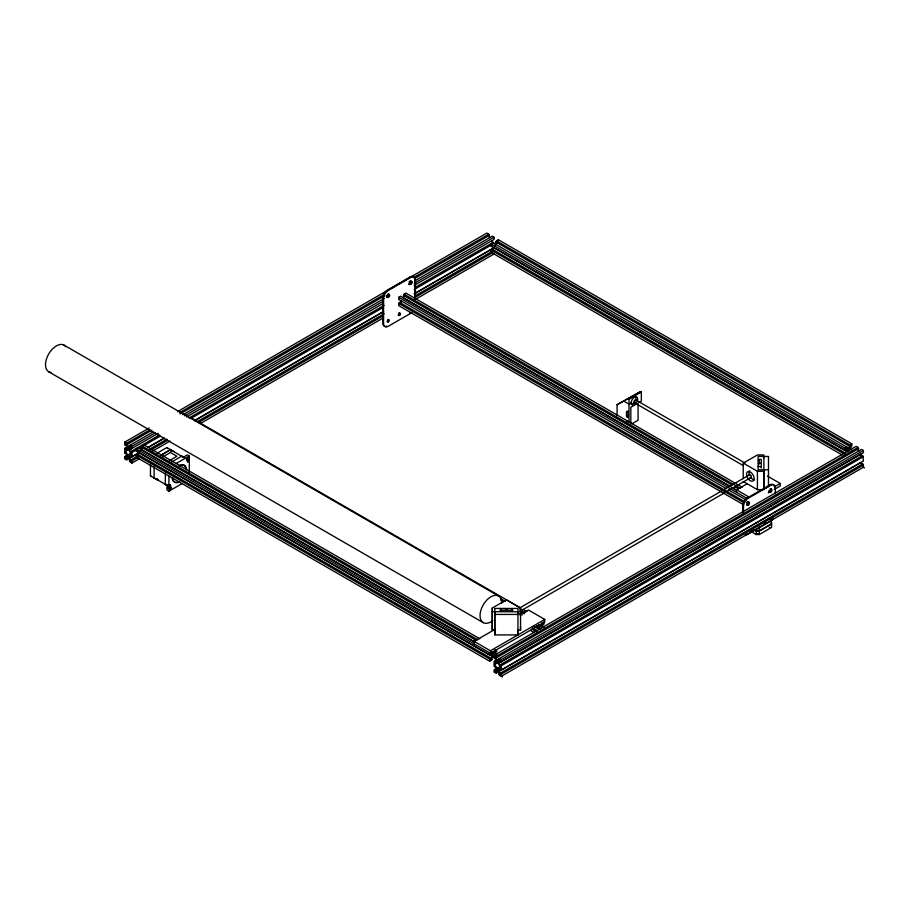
<?xml version="1.0" encoding="UTF-8"?>
<svg xmlns="http://www.w3.org/2000/svg" width="910" height="910" viewBox="0 0 910 910"><rect width="100%" height="100%" fill="white"/><g stroke="black" fill="none" stroke-linecap="round" stroke-linejoin="round"><path stroke-width="1.36" d="M494.835 630.073L492.264 630.061L492.276 608.028L506.438 599.861L520.554 608.062L520.543 630.095L517.972 630.095M492.264 630.061L492.276 608.028M524.274 613.84L520.6 611.713L517.972 611.691L517.915 634.93L494.869 634.907L494.881 630.152M517.915 634.93L517.926 630.186M520.543 611.702L520.554 608.062M520.543 630.095L520.554 626.455M189.291 472.495L189.291 461.415L187.471 461.62L189.291 459.732L189.291 455.933L187.471 454.886L183.456 457.207L181.647 456.16L171.797 461.927M169.829 485.542L169.999 484.871M169.999 485.303L168.213 486.952L168.213 485.28L170.022 485.075L169.294 484.655M169.476 485.599C169.772 488.545 170.75 483.255 169.954 485.872M187.881 461.097L188.029 460.153M494.039 655.814L492.628 656.633L490.752 659.886L492.287 659.011L491.627 660.137L489.716 661.24L136.284 457.195L136.944 453.851L490.365 657.896L490.365 659.67L492.242 656.406L492.242 654.79L490.365 653.698L490.365 655.428L136.284 451.053L136.284 448.835L138.206 447.72L475.1 642.232M475.975 640.31L140.959 446.89L141.607 445.763L143.53 444.649L479.775 638.774M137.569 454.534L138.821 452.361M138.093 454.056L139.31 451.963M140.515 449.881L143.53 444.649M140.993 449.483L142.244 447.31M743.584 504.754L398.751 305.669L398.751 303.451L399.399 302.313L744.232 501.41M742.23 487.248L405.985 293.122L404.074 294.226L403.414 295.363L732.3 485.235M400.025 303.007L401.287 300.835M404.324 295.557L403.073 297.729L729.502 486.19M400.411 303.223L401.663 301.051M491.161 250.091L491.81 248.965L845.231 453.009L844.582 454.147L491.161 250.091L491.161 252.309L842.125 454.943M845.049 447.822L847.506 449.233L848.905 448.425L850.793 445.161L849.257 446.048L495.825 242.003L496.485 240.877L498.407 239.762L851.828 443.818L851.828 446.036L851.168 447.163L851.168 445.388L849.292 448.653L849.292 450.268M492.435 249.647L493.698 247.475L847.119 451.531L847.119 449.904L845.231 448.812L845.231 450.552L844.582 450.211L844.582 447.993L491.161 243.948L491.161 246.166L845.231 450.552M495.484 244.38L497.361 241.116L495.825 242.003M491.161 252.309L494.175 247.088M495.381 244.995L498.407 239.762M495.87 244.597L497.122 242.424M489.716 661.24L490.365 657.896M494.38 650.934L495.029 649.808M490.752 653.039L492.628 654.119L494.039 653.312L495.916 650.047M496.951 650.912L496.303 652.049L496.303 650.275L494.414 653.528L494.414 655.154M541.461 623.76L542.11 622.633M537.821 625.853L539.71 626.944L541.109 626.137L542.997 622.872M849.257 446.048L851.828 443.818M169.738 485.747L168.76 486.156L169.135 484.905M186.96 460.483L188.563 459.322L189.291 459.732M188.199 460.369C185.913 463.304 190.747 460.54 187.471 459.948M168.213 486.952L170.204 486.611L170.75 485.496L170.068 485.075M519.678 607.971L749.499 474.815M519.997 611.349L751.034 477.466M386.909 326.189A6.654 3.845 -60 0 1 382.814 323.164L382.814 298.196A6.654 3.845 -60 0 1 387.524 290.051L409.978 277.084A6.654 3.845 -60 0 1 414.323 277.925M127.229 448.596L127.229 446.981L125.352 443.716L125.352 445.49L124.704 444.364L124.704 442.146L149.251 427.973M177.484 411.673L486.816 233.074L488.738 234.188L489.387 235.315L414.505 278.551A6.654 3.845 -60 0 1 414.676 279.802L414.676 299.219M411.911 312.448A6.654 3.845 -60 0 1 410.694 313.336L388.251 326.303A6.654 3.845 -60 0 1 383.542 323.585L383.542 298.616A6.654 3.845 -60 0 1 388.251 290.461L410.694 277.505A6.654 3.845 -60 0 1 415.404 280.223L415.404 298.252M124.704 442.146L126.626 443.25L149.945 429.782M179.406 412.776L384.395 294.43M413.857 277.413L488.738 234.188M131.484 446.15L129.027 447.561L127.616 446.753L125.739 443.488L127.275 444.376L151.822 430.202M180.055 413.902L383.827 296.262M153.381 431.772L124.704 448.334L124.704 452.679L125.352 453.806L125.352 452.077L127.229 455.341L127.229 456.957M182.808 414.778L384.156 298.537M386.579 297.138L389.639 295.375M408.67 284.386L412.389 282.236M414.812 280.837L492.173 236.168L494.062 237.26L494.062 239.432L414.186 285.433M127.9 448.209L125.352 449.688L125.352 447.959M130.062 445.24L131.939 446.321L155.269 432.853M184.73 415.847L383.576 301.039M414.266 283.329L494.062 237.26M131.529 454.488L129.027 455.933L127.616 455.114L125.352 450.575L127.616 449.267L129.027 450.075L131.29 454.625M125.352 450.575L127.809 449.153M125.352 451.189L129.038 449.062M159.523 435.037L131.29 451.337L131.29 453.112L129.402 449.847L158.294 433.285M186.527 416.985L383.576 303.212M188.984 418.031L384.156 305.351M414.846 287.628L493.402 242.276L494.062 243.402M726.396 488.693L398.751 299.515L398.751 297.297L400.673 296.194L736.907 490.319M491.161 243.948L493.084 242.845L851.828 449.961M140.959 446.89L142.495 446.002L140.606 449.267L474.394 641.971M131.302 452.987L124.704 456.695L124.704 458.867L126.581 459.959L129.686 458.162M131.939 456.865L131.939 452.463L136.853 449.631M139.31 448.209L160.171 436.163M190.861 418.452L383.576 307.182M414.266 289.471L491.605 244.824M127.809 456.627L125.352 458.048L125.352 456.32M128.185 457.298L125.739 458.708L127.229 459.584M131.859 455.171L129.402 456.592L129.402 458.219L131.29 461.472L131.29 459.743L137.433 456.206M129.402 458.219L139.23 452.543M163.777 438.37L147.818 447.584L164.437 438.097M195.695 419.942L383.497 311.516M414.186 293.793L491.525 249.147M139.31 452.611L131.29 457.241L131.29 455.512M194.547 420.716L383.576 311.573M414.266 293.862L494.062 247.793M149.706 449.119L166.883 439.189M197.572 421.478L384.156 313.757M414.846 296.034L492.173 251.387M127.616 457.628L129.027 458.435L130.903 461.7L129.402 460.835L130.028 461.95L131.939 463.053L131.939 460.87L138.081 457.332M150.355 450.245L167.542 440.326M198.232 422.604L383.576 315.588M414.266 297.877L492.833 252.514M131.939 463.053L139.31 458.799M152.812 450.996L169.999 441.077M200.678 423.366L383.576 317.772M415.495 299.345L494.062 253.981M156.952 453.282L166.803 447.595L167.52 448.004M162.856 456.865L170.42 452.509L176.893 456.251L169.34 460.608M176.085 463.554L189.291 455.933M187.767 460.87L188.051 461.586L187.369 461.097M188.45 460.892L187.733 461.302M187.471 461.62L188.563 460.995L188.563 459.322M166.962 484.336L165.847 484.95M165.381 473.041L165.313 484.45C169.624 486.27 165.711 485.405 167.121 490.137L168.93 491.184L182.136 483.551M617.071 415.551L617.071 404.745L640.617 391.573L641.334 391.994L641.334 401.196L639.002 402.538M617.071 404.745L640.617 391.573M628.298 398.682L629.026 399.103L641.334 391.994M631.199 402.868L629.026 404.12L623.805 401.105M636.67 403.881L630.835 407.259L630.835 423.98M626.49 412.059L628.298 411.013L628.298 416.871A1.285 0.739 60 0 1 627.399 417.394A1.285 0.739 60 0 1 626.49 415.825L626.49 412.059A1.285 0.739 60 0 1 627.399 411.536A1.285 0.739 60 0 1 628.298 413.106M626.49 415.825L628.298 414.778M632.245 423.582L638.081 420.215L638.081 403.494M474.144 643.893L474.144 641.379L495.552 629.026M519.883 614.967L528.46 610.018L544.749 619.426L544.749 621.939L490.433 653.3L136.284 448.835M736.599 492.355L736.599 489.853L747.303 483.676M742.753 512.944L742.753 506.017A6.654 3.845 -60 0 1 747.463 497.861L769.917 484.893A6.654 3.845 -60 0 1 774.467 486.304M743.481 511.977L743.481 506.426A6.654 3.845 -60 0 1 748.191 498.282L770.645 485.314A6.654 3.845 -60 0 1 775.343 488.033L775.343 493.584M474.144 641.379L490.433 650.786L544.749 619.426M774.364 486.861L780.234 483.472L780.234 485.986L774.296 489.409M844.582 447.993L846.505 446.89M768.347 492.845L770.724 491.468M845.617 448.152L847.153 447.265M496.587 661.843L496.587 660.228L494.71 656.963L494.71 658.738L494.062 657.611L494.062 655.393L856.173 446.321L858.096 447.436L858.744 448.562L496.632 657.623L495.097 656.736L496.974 660L498.384 660.808L500.261 659.727L498.76 658.863M539.71 629.447L541.109 628.639M847.506 451.747L848.905 450.939M494.062 655.393L495.984 656.497L858.096 447.436M497.258 661.456L494.71 662.935L494.71 661.206M499.419 658.487L501.296 659.568L863.408 450.507L863.408 452.679L500.648 662.116L500.648 660.387M498.396 661.695L494.71 664.437L496.974 668.361L498.384 669.18L500.887 667.735M501.217 660.057L498.76 661.479L498.76 663.094L500.648 666.359L494.062 669.942L494.062 672.115L495.939 673.207L499.624 671.08M494.71 664.437L498.396 662.309M498.76 663.094L860.883 454.033L862.134 456.206M500.648 666.359L500.648 664.584L862.76 455.523L863.408 461.04L500.648 670.488L500.648 668.748M501.296 670.113L501.296 665.711L863.408 456.649M497.167 669.874L494.71 671.296L494.71 669.567M497.542 670.545L495.097 671.955L496.587 672.82M501.217 668.418L498.76 669.84L498.76 671.466L500.648 674.719L500.648 672.99L862.76 463.929L863.408 465.055L863.408 467.228L501.296 676.301L500.648 672.99M498.76 671.466L860.883 462.394L862.76 465.658L862.76 463.929M501.296 674.117L863.408 465.055M749.829 532.327L752.195 530.962M764.002 524.137L766.368 522.772M745.324 534.636A6.654 3.845 -60 0 0 748.191 534.113L770.645 521.146A6.654 3.845 -60 0 0 773.5 518.37M756.494 530.883L759.111 530.883L771.123 523.944L771.123 519.758M753.821 529.756L756.278 531.178L759.327 531.178L771.635 524.069M751.353 531.679L756.278 534.523L759.327 534.523L771.635 527.413L771.635 522.306M743.242 478.683L743.242 463.122L757.427 454.954L763.717 454.954L763.717 457.787M170.09 449.495L171.046 449.733L171.148 451.167M170.602 449.597L160.569 455.455L170.42 449.676L183.809 457.502M181.647 456.16L182.341 456.376M183.456 457.207L184.082 457.264M151.196 476.294L150.469 475.873L150.469 464.51M154.484 478.194L153.767 477.784M157.453 478.762L157.475 480.23L158.112 480.207M758.189 459.868L759.213 459.868M758.189 466.375L761.26 466.819M768.484 469.765L758.144 469.799L758.144 456.433L768.484 456.467L768.484 486.748M743.242 463.122L757.427 471.278L763.717 471.278M766.186 488.17L763.877 488.17L763.877 456.467M743.242 481.515L757.427 489.671L762.466 489.671M492.264 611.668L517.926 611.782M170.75 449.676L171.069 451.212M154.484 478.387L154.165 477.921L168.213 486.031M491.161 246.166L491.81 246.496L491.81 244.767M136.284 451.053L492.242 656.406M863.408 450.507L861.531 449.415L494.062 661.581L494.062 665.927L494.71 667.053L494.71 665.324L496.587 668.588L496.587 670.204M487.851 234.427L489.387 235.315M496.485 240.877L849.906 444.922M863.408 467.228L864.5 467.854M635.806 399.99L744.96 463.008M767.437 476.078L780.234 483.472M634.27 402.652L743.424 465.67M409.978 277.084L410.694 277.505M414.676 279.802L415.404 280.223M769.917 484.893L770.645 485.314M774.626 487.612L775.343 488.033M404.074 294.226L740.319 488.363M734.757 486.657L738.431 488.784M736.599 489.853L749.408 497.247M733.176 488.317L735.633 489.739M387.524 290.051L388.251 290.461M747.463 497.861L748.191 498.282M398.751 297.297L747.258 498.521M728.284 489.773L746.12 499.92M398.751 303.451L743.584 502.536M410.694 313.336L409.978 312.915A6.654 3.845 -60 0 0 410.592 312.517M382.814 298.196L383.542 298.616M742.753 506.017L743.481 506.426M382.814 323.164L383.542 323.585M748.191 534.113L747.463 533.692A6.654 3.845 -60 0 1 746.848 533.999M190.6 417.474L520.713 608.062M523.17 609.472L526.845 611.6M64.041 345.14L498.578 596.027M500.386 598.541L505.289 601.373M520.019 609.871L524.922 612.714M500.955 600.372L503.412 601.794M519.724 613.636L522.181 615.046M538.709 624.59L539.357 624.965M540.927 625.875L544.032 627.661M538.652 624.715L541.109 626.137M536.866 626.194L539.323 627.604L539.323 629.231L534.329 626.501M532.532 627.889L537.435 630.721M531.872 629.015L536.786 631.847M530.655 630.516L534.329 632.643M48.685 371.758L483.221 622.633M166.803 447.595L174.413 451.804M187.688 460.54L189.291 461.415M141.607 445.763L477.852 639.889M491.627 651.776L492.287 652.152M493.846 653.05L496.951 654.847M491.582 651.89L494.039 653.312M129.402 445.616L130.903 446.48M491.923 656.372L495.029 658.169M496.974 662.514L498.384 663.322L500.648 667.86M136.284 454.977L489.716 659.022M496.974 670.875L498.384 671.682L500.261 674.947L498.76 674.082L499.385 675.186L502.388 676.926M169.51 485.246L170.272 485.599L169.59 485.667M169.294 486.327L170.022 486.748M150.469 475.873L158.112 480.287M857.823 448.732L859.086 450.939M857.436 448.96L858.665 451.076M860.496 454.261L861.634 456.217M860.496 462.621L861.747 464.794M488.465 235.485L489.728 237.692M491.525 240.786L492.776 242.959M495.984 656.497L496.632 657.623M500.648 664.584L501.296 665.711M126.626 443.25L127.275 444.376M131.29 451.337L131.939 452.463M131.29 459.743L131.939 460.87M763.717 469.799L763.717 489.671M761.26 467.911L761.26 459.425L759.213 459.425L759.213 464.111M759.327 531.178L759.327 534.523M759.111 526.867L759.111 530.883M757.427 471.278L757.427 489.671M756.278 531.178L756.278 534.523M629.026 399.103L629.026 422.24M544.032 621.519L544.032 623.737L543.372 624.863L543.372 623.088L541.495 626.353L541.495 627.98M537.435 626.524L537.435 628.253L536.786 625.705M512.046 611.327L512.046 608.494L512.808 610.269L500.011 610.257L500.784 608.483L500.784 611.315M501.296 659.568L501.296 661.741M494.835 611.668L494.869 634.907M494.676 611.668L494.676 630.073M491.81 248.965L491.81 250.739M490.433 650.786L490.433 653.3M489.716 652.88L489.716 655.098M168.93 475.998L168.93 485.701M168.93 487.373L168.93 491.184M154.165 466.557L154.086 477.966M136.944 449.654L136.944 451.383M136.944 453.851L136.944 455.626M131.939 446.321L131.939 448.493M131.29 448.869L131.29 447.14L129.402 448.232L129.402 449.847M50.937 372.452A15.368 8.872 -60 0 1 48.685 354.013A15.368 8.872 -60 0 1 65.77 346.744M492.788 620.586A15.368 8.872 -60 0 1 480.116 617.014A15.368 8.872 -60 0 1 490.274 597.176A15.368 8.872 -60 0 1 501.763 603.057M749.18 475.509A1.536 0.887 59.9 0 1 750.272 474.884A1.536 0.887 59.9 0 1 751.353 476.772A1.536 0.887 59.9 0 1 750.272 477.397M769.792 527.299A1.536 0.887 0 0 1 769.428 527.39M758.565 533.783A1.536 0.887 0 0 1 757.029 533.783M186.47 458.105A1.285 0.739 -60 0 1 186.061 458.617M167.895 488.056A1.285 0.739 -60 0 1 167.895 487.521M179.111 465.613A9.726 5.619 -60 0 1 185.754 467.66M177.325 482.254A9.726 5.619 -60 0 1 172.229 477.534M179.657 465.931A9.726 5.619 -60 0 1 186.539 469.901M179.657 481.811A9.726 5.619 -60 0 1 172.775 477.841M388.183 319.296A1.331 0.774 -60 0 1 387.273 321.639M409.955 281.031A1.843 1.069 -60 0 1 411.183 282.373A1.843 1.069 -60 0 1 409.068 284.125M409.034 282.02A1.843 1.069 -60 0 1 409.307 281.622M398.989 312.778A1.331 0.774 -60 0 1 399.558 314.041A1.331 0.774 -60 0 1 398.079 315.122M388.172 293.805A1.843 1.069 -60 0 1 388.32 296.216A1.843 1.069 -60 0 1 386.261 296.603M386.261 295.818A1.843 1.069 -60 0 1 386.397 295.386M770.235 488.693A1.843 1.069 -60 0 1 771.202 489.819A1.843 1.069 -60 0 1 769.826 491.889A1.843 1.069 -60 0 1 768.609 491.116M748.589 501.888A1.843 1.069 -60 0 1 748.259 504.026A1.843 1.069 -60 0 1 746.541 504.891M746.541 502.764A1.843 1.069 -60 0 1 747.463 501.785M771.714 519.28A6.654 3.845 -60 0 1 770.531 520.327M634.759 402.686A1.536 0.887 -60 0 1 633.963 401.72A1.536 0.887 -60 0 1 635.135 400.013A1.536 0.887 -60 0 1 636.124 400.684M626.524 421.432A1.285 0.739 60 0 1 628.036 421.83M636.761 402.311A4.607 2.662 -60 0 1 631.392 404.04A4.607 2.662 -60 0 1 634.736 397.067A4.607 2.662 -60 0 1 637.284 401.23M635.464 396.43A4.607 2.662 -60 0 1 634.952 401.264A4.607 2.662 -60 0 1 631.017 404.131M630.346 398.603A4.607 2.662 -60 0 1 634.952 395.941M754.572 479.832A5.38 3.105 59.9 0 1 750.773 477.409M749.453 474.963A5.38 3.105 59.9 0 1 749.647 470.697M494.835 608.449L494.869 614.421L517.915 614.443L517.983 608.471L494.835 608.449M758.474 463.008L759.986 463.122L758.474 463.008M505.676 608.961L507.177 609.086L505.676 608.961M169.954 485.405C168.031 485.667 170.762 487.032 169.908 485.394M187.869 459.664A1.285 0.739 -60 0 0 188.279 457.673A1.285 0.739 -60 0 0 186.766 459.015A1.285 0.739 -60 0 0 187.869 459.664M170.818 489.205A1.285 0.739 -60 0 0 171.228 487.214A1.285 0.739 -60 0 0 169.704 488.556A1.285 0.739 -60 0 0 170.818 489.205M388.581 297.161A1.843 1.069 -60 0 0 389.173 294.305A1.843 1.069 -60 0 0 386.989 296.239A1.843 1.069 -60 0 0 388.581 297.161M410.717 284.432A1.843 1.069 -60 0 0 411.82 281.52A1.843 1.069 -60 0 0 409.557 282.862A1.843 1.069 -60 0 0 410.717 284.432M399.717 315.292A1.331 0.774 -60 0 0 400.138 313.233A1.331 0.774 -60 0 0 398.557 314.621A1.331 0.774 -60 0 0 399.717 315.292M388.49 321.776A1.331 0.774 -60 0 0 388.911 319.706A1.331 0.774 -60 0 0 387.341 321.105A1.331 0.774 -60 0 0 388.49 321.776M748.52 504.97A1.843 1.069 -60 0 0 749.112 502.115A1.843 1.069 -60 0 0 746.928 504.049A1.843 1.069 -60 0 0 748.52 504.97M770.668 492.242A1.843 1.069 -60 0 0 771.76 489.33A1.843 1.069 -60 0 0 769.496 490.683A1.843 1.069 -60 0 0 770.668 492.242M746.587 475.156A5.38 3.105 59.9 0 0 752.866 481.117A5.38 3.105 59.9 0 0 751.489 472.882A5.38 3.105 59.9 0 0 746.587 475.156"/></g></svg>
